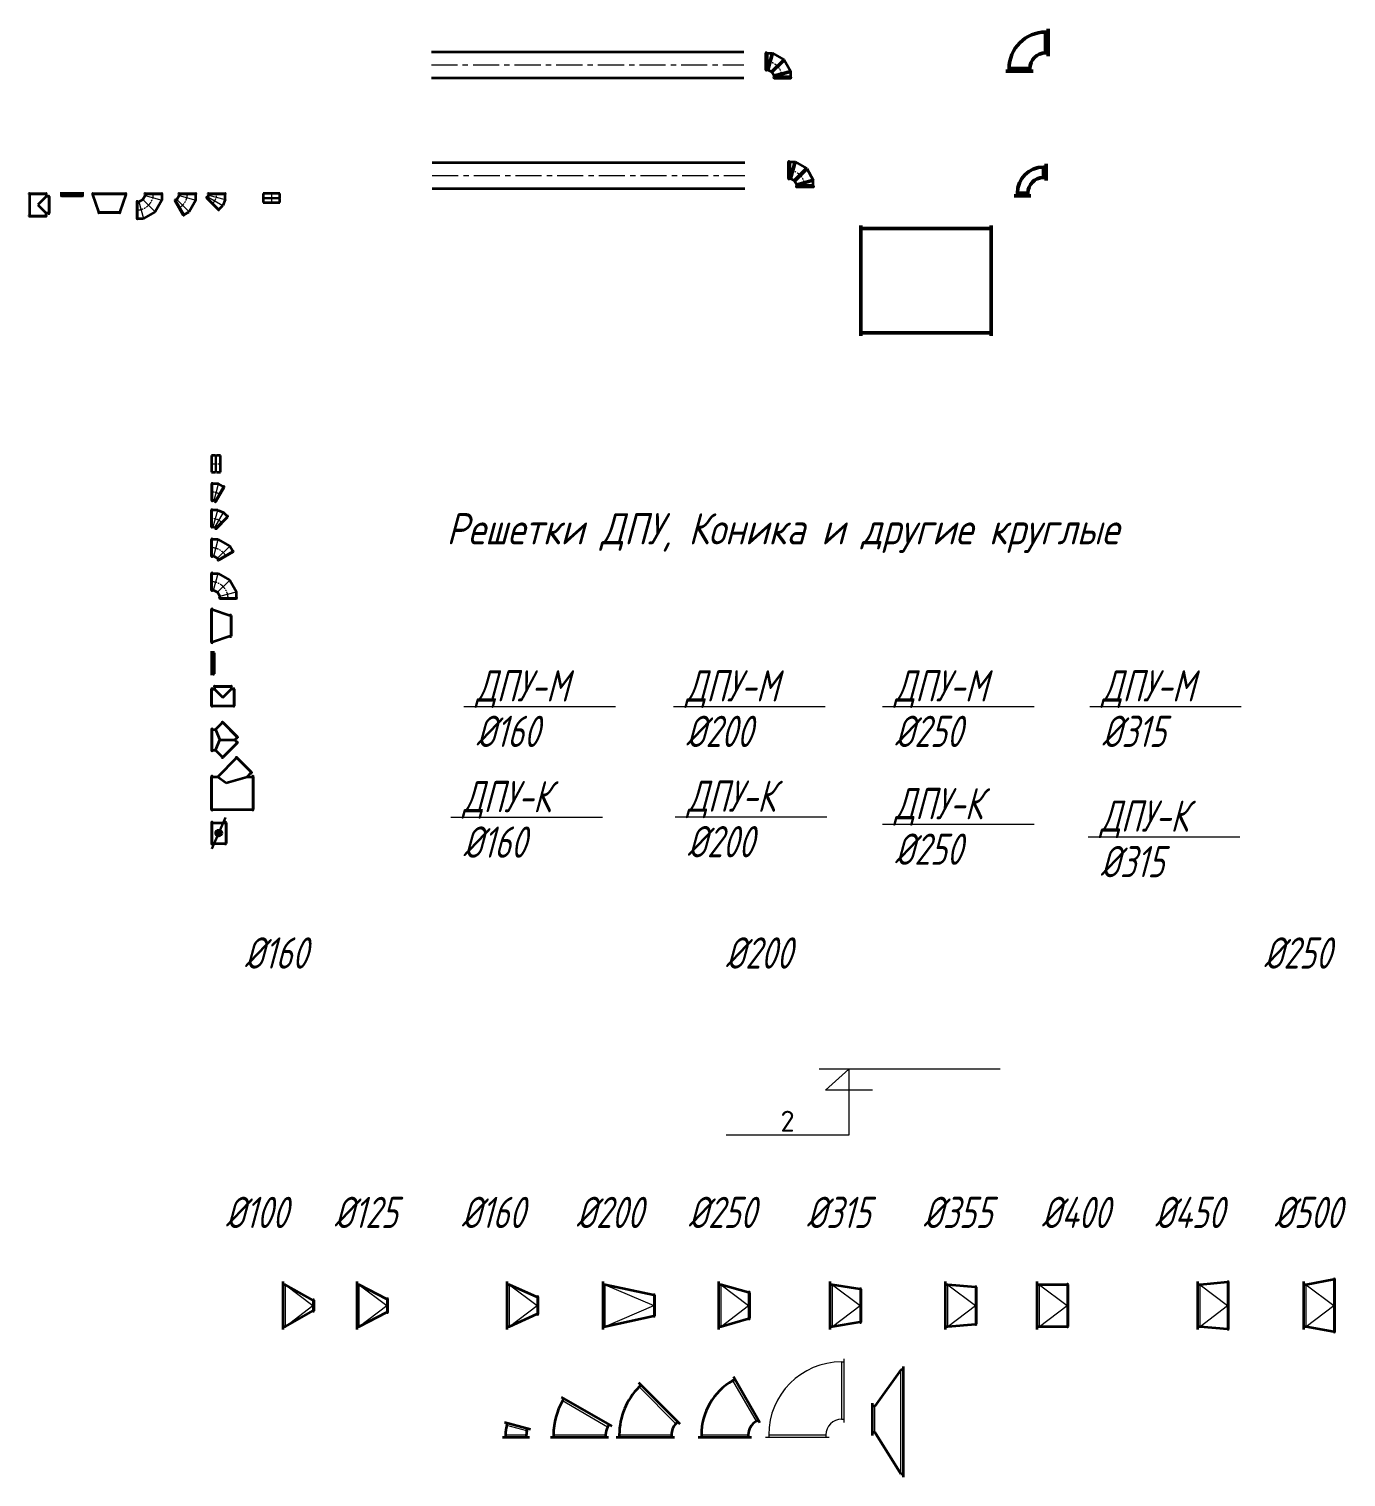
# Model space of a CAD drawing. Header units: metres. Extents: x -2077 to 53851, y -33309 to 16054.
# Drawn here: x 26157 to 38805, y -20484 to -6585 of the extents above; entities that cross this region are included whole.
import ezdxf
from ezdxf.enums import TextEntityAlignment as Align

# ---------------------------------------------------------------- set-up
doc = ezdxf.new("R2010")
doc.units = ezdxf.units.M
doc.linetypes.add('CENTER', pattern=[2, 1.25, -0.25, 0.25, -0.25])
for name, color, linetype, lineweight in [('Fasonina KRUGLIE', 152, 'Continuous', 9), ('OV', 7, 'Continuous', 9), ('Вытяжка', 152, 'Continuous', 50), ('Приток', 1, 'Continuous', 50), ('Текст', 7, 'Continuous', 5)]:
    doc.layers.add(name, color=color, linetype=linetype, lineweight=lineweight)
doc.layers.add('Fasonina_PRIAMOYG', color=7, linetype='Continuous', lineweight=9, true_color=0x003800)
doc.styles.add('CIBT', font='romand.shx', dxfattribs={"width": 0.8, "oblique": 15})
doc.styles.add('IP', font='isocpeur.ttf')

# ---------------------------------------------------------------- blocks, each defined once
blk = doc.blocks.new('*U318')
at = {"layer": 'Fasonina_PRIAMOYG', "lineweight": 35}
for p, q in [((0, 230), (0, -230)), ((25, 200), (0, 200)), ((290, 50), (25, 200)), ((300, -50), (300, 50)), ((25, -200), (290, -50)), ((0, -200), (25, -200))]:
    blk.add_line(p, q, dxfattribs=at)
at = {"layer": 'Fasonina_PRIAMOYG', "lineweight": 5}
for p, q in [((25, -200), (25, 200)), ((290, -50), (290, 50))]:
    blk.add_line(p, q, dxfattribs=at)
at = {"layer": 'Fasonina_PRIAMOYG'}
for p in [(25, 200), (25, -200)]:
    blk.add_line(p, (290, 0), dxfattribs=at)
at = {"layer": 'Fasonina_PRIAMOYG', "lineweight": 35}
for centre, start, end in [((295, 50), 360, 180), ((295, -50), 180, 360)]:
    blk.add_arc(centre, 5, start, end, dxfattribs=at)
blk = doc.blocks.new('ППК-125')
at = {"layer": 'Fasonina_PRIAMOYG', "lineweight": 35}
for p, q in [((0, 230), (0, -230)), ((25, 200), (0, 200)), ((290, 62), (25, 200)), ((300, -63), (300, 62)), ((25, -200), (290, -63)), ((0, -200), (25, -200))]:
    blk.add_line(p, q, dxfattribs=at)
at = {"layer": 'Fasonina_PRIAMOYG', "lineweight": 5}
for p, q in [((25, -200), (25, 200)), ((290, -63), (290, 62))]:
    blk.add_line(p, q, dxfattribs=at)
at = {"layer": 'Fasonina_PRIAMOYG'}
for p in [(25, 200), (25, -200)]:
    blk.add_line(p, (290, 0), dxfattribs=at)
at = {"layer": 'Fasonina_PRIAMOYG', "lineweight": 35}
for centre, start, end in [((295, 62), 360, 180), ((295, -63), 180, 360)]:
    blk.add_arc(centre, 5, start, end, dxfattribs=at)
blk = doc.blocks.new('ППК-160')
at = {"layer": 'Fasonina_PRIAMOYG', "lineweight": 35}
for p, q in [((0, 230), (0, -230)), ((25, 200), (0, 200)), ((290, 80), (25, 200)), ((300, -80), (300, 80)), ((25, -200), (290, -80)), ((0, -200), (25, -200))]:
    blk.add_line(p, q, dxfattribs=at)
at = {"layer": 'Fasonina_PRIAMOYG', "lineweight": 5}
for p, q in [((25, -200), (25, 200)), ((290, -80), (290, 80))]:
    blk.add_line(p, q, dxfattribs=at)
at = {"layer": 'Fasonina_PRIAMOYG'}
for p in [(25, 200), (25, -200)]:
    blk.add_line(p, (290, 0), dxfattribs=at)
at = {"layer": 'Fasonina_PRIAMOYG', "lineweight": 35}
for centre, start, end in [((295, 80), 360, 180), ((295, -80), 180, 360)]:
    blk.add_arc(centre, 5, start, end, dxfattribs=at)
blk = doc.blocks.new('*U449')
at = {"layer": 'Fasonina_PRIAMOYG', "lineweight": 35}
for p, q in [((0, 230), (0, -230)), ((25, 200), (0, 200)), ((490, 100), (25, 200)), ((500, -100), (500, 100)), ((25, -200), (490, -100)), ((0, -200), (25, -200))]:
    blk.add_line(p, q, dxfattribs=at)
at = {"layer": 'Fasonina_PRIAMOYG', "lineweight": 5}
for p, q in [((25, -200), (25, 200)), ((490, -100), (490, 100))]:
    blk.add_line(p, q, dxfattribs=at)
at = {"layer": 'Fasonina_PRIAMOYG'}
for p in [(25, 200), (25, -200)]:
    blk.add_line(p, (490, 0), dxfattribs=at)
at = {"layer": 'Fasonina_PRIAMOYG', "lineweight": 35}
for centre, start, end in [((495, 100), 360, 180), ((495, -100), 180, 360)]:
    blk.add_arc(centre, 5, start, end, dxfattribs=at)
blk = doc.blocks.new('ППК-250')
at = {"layer": 'Fasonina_PRIAMOYG', "lineweight": 35}
for p, q in [((0, 230), (0, -230)), ((25, 200), (0, 200)), ((290, 125), (25, 200)), ((300, -125), (300, 125)), ((25, -200), (290, -125)), ((0, -200), (25, -200))]:
    blk.add_line(p, q, dxfattribs=at)
at = {"layer": 'Fasonina_PRIAMOYG', "lineweight": 5}
for p, q in [((25, -200), (25, 200)), ((290, -125), (290, 125))]:
    blk.add_line(p, q, dxfattribs=at)
at = {"layer": 'Fasonina_PRIAMOYG'}
for p in [(25, 200), (25, -200)]:
    blk.add_line(p, (290, 0), dxfattribs=at)
at = {"layer": 'Fasonina_PRIAMOYG', "lineweight": 35}
for centre, start, end in [((295, 125), 360, 180), ((295, -125), 180, 360)]:
    blk.add_arc(centre, 5, start, end, dxfattribs=at)
blk = doc.blocks.new('ППК-315')
at = {"layer": 'Fasonina_PRIAMOYG', "lineweight": 35}
for p, q in [((0, 230), (0, -230)), ((25, 200), (0, 200)), ((290, 157), (25, 200)), ((300, -158), (300, 157)), ((0, -200), (25, -200)), ((25, -200), (290, -158))]:
    blk.add_line(p, q, dxfattribs=at)
at = {"layer": 'Fasonina_PRIAMOYG', "lineweight": 5}
for p, q in [((25, -200), (25, 200)), ((290, -158), (290, 157))]:
    blk.add_line(p, q, dxfattribs=at)
at = {"layer": 'Fasonina_PRIAMOYG'}
for p in [(25, 200), (25, -200)]:
    blk.add_line(p, (290, 0), dxfattribs=at)
at = {"layer": 'Fasonina_PRIAMOYG', "lineweight": 35}
for centre, start, end in [((295, 157), 360, 180), ((295, -158), 180, 360)]:
    blk.add_arc(centre, 5, start, end, dxfattribs=at)
blk = doc.blocks.new('ППК-355')
at = {"layer": 'Fasonina_PRIAMOYG', "lineweight": 35}
for p, q in [((0, 230), (0, -230)), ((25, 200), (0, 200)), ((290, 177), (25, 200)), ((300, -178), (300, 177)), ((0, -200), (25, -200)), ((25, -200), (290, -178))]:
    blk.add_line(p, q, dxfattribs=at)
at = {"layer": 'Fasonina_PRIAMOYG', "lineweight": 5}
for p, q in [((25, -200), (25, 200)), ((290, -178), (290, 177))]:
    blk.add_line(p, q, dxfattribs=at)
at = {"layer": 'Fasonina_PRIAMOYG'}
for p in [(25, 200), (25, -200)]:
    blk.add_line(p, (290, 0), dxfattribs=at)
at = {"layer": 'Fasonina_PRIAMOYG', "lineweight": 35}
for centre, start, end in [((295, 177), 360, 180), ((295, -178), 180, 360)]:
    blk.add_arc(centre, 5, start, end, dxfattribs=at)
blk = doc.blocks.new('*U162')
at = {"layer": 'Fasonina_PRIAMOYG', "lineweight": 35}
for p, q in [((0, 230), (0, -230)), ((25, 200), (0, 200)), ((290, 200), (25, 200)), ((300, -200), (300, 200)), ((0, -200), (25, -200)), ((25, -200), (290, -200))]:
    blk.add_line(p, q, dxfattribs=at)
at = {"layer": 'Fasonina_PRIAMOYG', "lineweight": 5}
for p, q in [((25, -200), (25, 200)), ((290, -200), (290, 200))]:
    blk.add_line(p, q, dxfattribs=at)
at = {"layer": 'Fasonina_PRIAMOYG'}
for p in [(25, 200), (25, -200)]:
    blk.add_line(p, (290, 0), dxfattribs=at)
at = {"layer": 'Fasonina_PRIAMOYG', "lineweight": 35}
for centre, start, end in [((295, 200), 360, 180), ((295, -200), 180, 360)]:
    blk.add_arc(centre, 5, start, end, dxfattribs=at)
blk = doc.blocks.new('ППК-450')
at = {"layer": 'Fasonina_PRIAMOYG', "lineweight": 35}
for p, q in [((0, 230), (0, -230)), ((25, 200), (0, 200)), ((290, 225), (25, 200)), ((300, -225), (300, 225)), ((0, -200), (25, -200)), ((25, -200), (290, -225))]:
    blk.add_line(p, q, dxfattribs=at)
at = {"layer": 'Fasonina_PRIAMOYG', "lineweight": 5}
for p, q in [((25, -200), (25, 200)), ((290, -225), (290, 225))]:
    blk.add_line(p, q, dxfattribs=at)
at = {"layer": 'Fasonina_PRIAMOYG'}
for p in [(25, 200), (25, -200)]:
    blk.add_line(p, (290, 0), dxfattribs=at)
at = {"layer": 'Fasonina_PRIAMOYG', "lineweight": 35}
for centre, start, end in [((295, 225), 360, 180), ((295, -225), 180, 360)]:
    blk.add_arc(centre, 5, start, end, dxfattribs=at)
blk = doc.blocks.new('ППК-500')
at = {"layer": 'Fasonina_PRIAMOYG', "lineweight": 35}
for p, q in [((0, 230), (0, -230)), ((25, 200), (0, 200)), ((290, 250), (25, 200)), ((300, -250), (300, 250)), ((0, -200), (25, -200)), ((25, -200), (290, -250))]:
    blk.add_line(p, q, dxfattribs=at)
at = {"layer": 'Fasonina_PRIAMOYG', "lineweight": 5}
for p, q in [((25, -200), (25, 200)), ((290, -250), (290, 250))]:
    blk.add_line(p, q, dxfattribs=at)
at = {"layer": 'Fasonina_PRIAMOYG'}
for p in [(25, 200), (25, -200)]:
    blk.add_line(p, (290, 0), dxfattribs=at)
at = {"layer": 'Fasonina_PRIAMOYG', "lineweight": 35}
for centre, start, end in [((295, 250), 360, 180), ((295, -250), 180, 360)]:
    blk.add_arc(centre, 5, start, end, dxfattribs=at)
blk = doc.blocks.new('*U167')
at = {"layer": 'Fasonina KRUGLIE', "lineweight": 35}
for p, q in [((38, 80), (0, 80)), ((0, 80), (0, -80)), ((86, 80), (48, 80)), ((86, -80), (86, 80)), ((0, -80), (38, -80)), ((48, -80), (86, -80))]:
    blk.add_line(p, q, dxfattribs=at)
at = {"layer": 'Fasonina KRUGLIE', "lineweight": 9}
for p, q in [((38, -80), (38, 80)), ((48, -80), (48, 80))]:
    blk.add_line(p, q, dxfattribs=at)
at = {"layer": 'Fasonina KRUGLIE', "color": 7, "linetype": 'CENTER', "ltscale": 30}
blk.add_line((0, 0), (86, 0), dxfattribs=at)
at = {"layer": 'Fasonina KRUGLIE', "lineweight": 35}
for centre, start, end in [((43, 80), 180, 360), ((43, -80), 1.4492, 178.5508)]:
    blk.add_arc(centre, 5, start, end, dxfattribs=at)
blk = doc.blocks.new('*U600')
at = {"lineweight": 35}
for p, q in [((-160, -80), (-160, 80)), ((-150, 80), (-96, 80)), ((-96, 80), (16, 16)), ((16, 16), (80, -96)), ((-150, -80), (-139, -80)), ((-139, -80), (-101, -101)), ((-101, -101), (-80, -139)), ((-80, -150), (-80, -139)), ((80, -150), (80, -96)), ((-80, -160), (80, -160))]:
    blk.add_line(p, q, dxfattribs=at)
for p, q in [((-150, -80), (-150, 80)), ((-139, -80), (-96, 80)), ((-101, -101), (16, 16)), ((-80, -139), (80, -96)), ((-80, -150), (80, -150))]:
    blk.add_line(p, q)
for centre, start, end in [((-155, 80), 360, 180), ((-155, -80), 180, 360), ((-80, -155), 90, 270), ((80, -155), 270, 90)]:
    blk.add_arc(centre, 5, start, end, dxfattribs=at)
at = {"linetype": 'CENTER', "lineweight": 9, "ltscale": 50}
blk.add_arc((-160, -160), 160, 0, 90, dxfattribs=at)
blk = doc.blocks.new('*U169')
at = {"layer": 'Fasonina KRUGLIE', "lineweight": 35}
for p, q in [((-43, -80), (-43, 80)), ((21, 80), (-33, 80)), ((-3, -91), (77, 48)), ((68, 53), (21, 80)), ((-21, -80), (-33, -80)), ((-12, -86), (-21, -80))]:
    blk.add_line(p, q, dxfattribs=at)
at = {"layer": 'Fasonina KRUGLIE', "lineweight": 9}
for p, q in [((-33, -80), (-33, 80)), ((-21, -80), (21, 80)), ((-12, -86), (68, 53))]:
    blk.add_line(p, q, dxfattribs=at)
at = {"layer": 'Fasonina KRUGLIE', "lineweight": 35}
for centre, start, end in [((-38, 80), 0, 180), ((73, 50), 330, 150), ((-38, -80), 180, 0), ((-7, -88), 150, 330)]:
    blk.add_arc(centre, 5, start, end, dxfattribs=at)
at = {"layer": 'Fasonina KRUGLIE', "color": 7, "linetype": 'CENTER', "lineweight": 9, "ltscale": 30}
blk.add_arc((-43, -160), 160, 60, 90, dxfattribs=at)
blk = doc.blocks.new('*U171')
at = {"layer": 'Fasonina KRUGLIE', "lineweight": 35}
for p, q in [((-60, -80), (-60, 80)), ((0, 80), (-50, 80)), ((-16, -98), (98, 16)), ((0, 80), (55, 58)), ((91, 23), (55, 58)), ((-43, -80), (-50, -80)), ((-43, -80), (-27, -86)), ((-23, -91), (-27, -86))]:
    blk.add_line(p, q, dxfattribs=at)
at = {"layer": 'Fasonina KRUGLIE', "lineweight": 9}
for p, q in [((-50, -80), (-50, 80)), ((-43, -80), (0, 80)), ((-27, -86), (55, 58)), ((-23, -91), (91, 23))]:
    blk.add_line(p, q, dxfattribs=at)
at = {"layer": 'Fasonina KRUGLIE', "lineweight": 35}
for centre, start, end in [((-55, 80), 360, 180), ((94, 19), 315, 135), ((-55, -80), 180, 360), ((-19, -94), 135, 315)]:
    blk.add_arc(centre, 5, start, end, dxfattribs=at)
at = {"layer": 'Fasonina KRUGLIE', "color": 7, "linetype": 'CENTER', "lineweight": 9, "ltscale": 50}
blk.add_arc((-57, -138), 138, 44.6261, 91.0648, dxfattribs=at)
blk = doc.blocks.new('*U173')
at = {"layer": 'Fasonina KRUGLIE', "lineweight": 35}
for p, q in [((-92, -80), (-92, 80)), ((-28, 80), (-82, 80)), ((-28, 80), (83, 16)), ((110, -31), (83, 16)), ((-71, -80), (-82, -80)), ((-71, -80), (-34, -101)), ((-28, -111), (-34, -101)), ((-23, -120), (115, -40))]:
    blk.add_line(p, q, dxfattribs=at)
at = {"layer": 'Fasonina KRUGLIE', "lineweight": 9}
for p, q in [((-82, -80), (-82, 80)), ((-71, -80), (-28, 80)), ((-34, -101), (83, 16)), ((-28, -111), (110, -31))]:
    blk.add_line(p, q, dxfattribs=at)
at = {"layer": 'Fasonina KRUGLIE', "lineweight": 35}
for centre, start, end in [((-87, 80), 0, 180), ((-87, -80), 180, 0), ((-26, -116), 120, 300), ((113, -36), 300, 120)]:
    blk.add_arc(centre, 5, start, end, dxfattribs=at)
at = {"layer": 'Fasonina KRUGLIE', "color": 7, "linetype": 'CENTER', "lineweight": 9, "ltscale": 50}
blk.add_arc((-92, -160), 160, 30, 90, dxfattribs=at)
blk = doc.blocks.new('*U175')
at = {"layer": 'Fasonina KRUGLIE', "lineweight": 35}
for p, q in [((0, -158), (0, 157)), ((10, 157), (178, 100)), ((188, 100), (188, -100)), ((178, -100), (10, -158))]:
    blk.add_line(p, q, dxfattribs=at)
at = {"layer": 'Fasonina KRUGLIE', "lineweight": 9}
for p, q in [((10, -158), (10, 157)), ((178, 100), (178, -100))]:
    blk.add_line(p, q, dxfattribs=at)
at = {"layer": 'Fasonina KRUGLIE', "lineweight": 35}
for centre, start, end in [((5, 157), 360, 180), ((183, 100), 360, 180), ((183, -100), 180, 360), ((5, -158), 180, 360)]:
    blk.add_arc(centre, 5, start, end, dxfattribs=at)
blk = doc.blocks.new('КПВТ-200')
at = {"layer": 'Fasonina KRUGLIE', "lineweight": 35}
for p, q in [((0, 115), (0, -115)), ((0, 100), (15, 100)), ((25, 100), (25, -100)), ((15, -100), (0, -100))]:
    blk.add_line(p, q, dxfattribs=at)
at = {"layer": 'Fasonina KRUGLIE', "lineweight": 9}
blk.add_line((15, 100), (15, -100), dxfattribs=at)
blk.add_line((15, 100), (15, -100), dxfattribs=at)
at = {"layer": 'Fasonina KRUGLIE', "lineweight": 35}
for centre, start, end in [((20, 100), 360, 180), ((20, -100), 180, 360)]:
    blk.add_arc(centre, 5, start, end, dxfattribs=at)
blk = doc.blocks.new('*U184')
at = {"layer": 'OV', "color": 7, "linetype": 'Continuous', "lineweight": 9}
blk.add_blockref('КПВТ-200', (0, 0), dxfattribs=at)
blk = doc.blocks.new('КТР1_160_160')
at = {"layer": 'Fasonina KRUGLIE', "lineweight": 35}
for p, q in [((0, -80), (0, 80)), ((10, 80), (30, 80)), ((30, 110), (190, 110)), ((30, 100), (30, 80)), ((30, 80), (110, 0)), ((110, 0), (190, 80)), ((190, 100), (190, 80)), ((210, 80), (190, 80)), ((220, -80), (220, 80)), ((10, -80), (210, -80))]:
    blk.add_line(p, q, dxfattribs=at)
at = {"layer": 'Fasonina KRUGLIE', "lineweight": 9}
for p, q in [((10, -80), (10, 80)), ((30, 100), (190, 100)), ((210, -80), (210, 80))]:
    blk.add_line(p, q, dxfattribs=at)
at = {"layer": 'Fasonina KRUGLIE', "lineweight": 35}
for centre, start, end in [((5, 80), 0, 180), ((30, 105), 90, 270), ((190, 105), 270, 90), ((215, 80), 360, 180), ((5, -80), 180, 360), ((215, -80), 180, 0)]:
    blk.add_arc(centre, 5, start, end, dxfattribs=at)
blk = doc.blocks.new('*U240')
at = {"layer": 'Fasonina KRUGLIE', "linetype": 'Continuous', "lineweight": 9}
blk.add_blockref('КТР1_160_160', (0, 0), dxfattribs=at)
blk = doc.blocks.new('KTP_htany_200')
at = {"layer": 'Fasonina KRUGLIE', "lineweight": 35}
for p, q in [((103, 163), (40, 100)), ((251, 28), (110, 170)), ((0, 100), (0, -100)), ((10, 100), (40, 100)), ((40, 100), (81, 0)), ((40, -100), (81, 0)), ((81, 0), (223, 0)), ((81, 0), (223, 0)), ((244, 21), (223, 0)), ((244, -21), (223, 0)), ((10, -100), (40, -100)), ((103, -163), (40, -100)), ((251, -28), (110, -170))]:
    blk.add_line(p, q, dxfattribs=at)
at = {"layer": 'Fasonina KRUGLIE', "lineweight": 9}
for p, q in [((244, 21), (103, 163)), ((10, 100), (10, -100)), ((244, -21), (103, -163))]:
    blk.add_line(p, q, dxfattribs=at)
at = {"layer": 'Fasonina KRUGLIE', "lineweight": 35}
for centre, start, end in [((106, 166), 45, 225), ((5, 100), 360, 180), ((248, 25), 225, 45), ((5, -100), 180, 360), ((248, -25), 315, 135), ((106, -166), 135, 315)]:
    blk.add_arc(centre, 5, start, end, dxfattribs=at)
blk = doc.blocks.new('*U252')
at = {"layer": 'Fasonina KRUGLIE', "linetype": 'Continuous', "lineweight": 9, "rotation": 6.403296240221965e-09}
blk.add_blockref('KTP_htany_200', (0, 0), dxfattribs=at)
blk = doc.blocks.new('КТР2_45_315_200')
at = {"layer": 'Fasonina KRUGLIE', "lineweight": 35}
for p, q in [((237, 334), (60, 157)), ((385, 200), (244, 341)), ((0, -158), (0, 157)), ((10, 157), (60, 157)), ((60, 157), (141, 98)), ((141, 98), (343, 157)), ((378, 193), (343, 157)), ((343, 157), (393, 157)), ((403, -158), (403, 157)), ((10, -158), (393, -158))]:
    blk.add_line(p, q, dxfattribs=at)
at = {"layer": 'Fasonina KRUGLIE', "lineweight": 9}
for p, q in [((378, 193), (237, 334)), ((10, -158), (10, 157)), ((393, -158), (393, 157))]:
    blk.add_line(p, q, dxfattribs=at)
at = {"layer": 'Fasonina KRUGLIE', "lineweight": 35}
for centre, start, end in [((240, 338), 45, 225), ((5, 157), 360, 180), ((382, 196), 225, 45), ((398, 157), 0, 180), ((5, -158), 180, 360), ((398, -158), 180, 0)]:
    blk.add_arc(centre, 5, start, end, dxfattribs=at)
blk = doc.blocks.new('*U316')
at = {"layer": 'Fasonina KRUGLIE', "linetype": 'Continuous', "lineweight": 9}
blk.add_blockref('КТР2_45_315_200', (0, 0), dxfattribs=at)
blk = doc.blocks.new('ИКДМ-200')
at = {"layer": 'Fasonina KRUGLIE', "lineweight": 35}
h = blk.add_hatch(color=7, dxfattribs=at)
h.paths.add_polyline_path([(99, 0, 0.298326), (82, 27), (58, -27, 0.540445)])
h.paths.add_polyline_path([(82, 27, 0.540445), (41, 0, 0.298326), (58, -27)])
at = {"layer": 'Fasonina KRUGLIE', "color": 7, "lineweight": 30}
blk.add_line((5, -150), (135, 150), dxfattribs=at)
at = {"layer": 'Fasonina KRUGLIE', "lineweight": 35}
for p, q in [((0, 100), (0, -100)), ((10, 100), (130, 100)), ((140, 100), (140, -100)), ((10, -100), (130, -100))]:
    blk.add_line(p, q, dxfattribs=at)
at = {"layer": 'Fasonina KRUGLIE', "lineweight": 9}
for p, q in [((10, 100), (10, -100)), ((130, 100), (130, -100))]:
    blk.add_line(p, q, dxfattribs=at)
at = {"layer": 'Fasonina KRUGLIE', "color": 7, "lineweight": 35}
blk.add_circle((70, 0), 29.2, dxfattribs=at)
at = {"layer": 'Fasonina KRUGLIE', "lineweight": 35}
for centre, start, end in [((5, 100), 360, 180), ((135, 100), 360, 180), ((5, -100), 180, 360), ((135, -100), 180, 360)]:
    blk.add_arc(centre, 5, start, end, dxfattribs=at)
blk = doc.blocks.new('*U317')
at = {"layer": 'Fasonina KRUGLIE', "linetype": 'Continuous', "lineweight": 9}
blk.add_blockref('ИКДМ-200', (0, 0), dxfattribs=at)
blk = doc.blocks.new('ПО1-15-200')
at = {"layer": 'Fasonina_PRIAMOYG', "lineweight": 35}
for p, q in [((-111, 147), (140, 79)), ((130, 0), (-130, 0)), ((-100, 25), (-100, 0)), ((-88, 115), (-82, 139)), ((100, 25), (100, 0)), ((105, 63), (111, 87))]:
    blk.add_line(p, q, dxfattribs=at)
at = {"layer": 'Fasonina_PRIAMOYG'}
for p, q in [((-100, 25), (100, 25)), ((105, 63), (-88, 115))]:
    blk.add_line(p, q, dxfattribs=at)
at = {"layer": 'Fasonina_PRIAMOYG', "lineweight": 35}
for radius, start in [(350, 165.142), (150, 165.3314)]:
    blk.add_arc((250, 25), radius, start, 180, dxfattribs=at)
blk = doc.blocks.new('*U361')
at = {"layer": 'Fasonina_PRIAMOYG', "color": 7, "linetype": 'Continuous', "lineweight": 9}
blk.add_blockref('ПО1-15-200', (0, 0), dxfattribs=at)
blk = doc.blocks.new('ПО1-60-450')
at = {"layer": 'Fasonina_PRIAMOYG', "lineweight": 35}
for p, q in [((75, 545), (97, 557)), ((337, 141), (82, 583)), ((300, 155), (322, 167)), ((255, 0), (-255, 0)), ((-225, 25), (-225, 0)), ((225, 25), (225, 0))]:
    blk.add_line(p, q, dxfattribs=at)
at = {"layer": 'Fasonina_PRIAMOYG'}
for p, q in [((75, 545), (300, 155)), ((-225, 25), (225, 25))]:
    blk.add_line(p, q, dxfattribs=at)
at = {"layer": 'Fasonina_PRIAMOYG', "lineweight": 35}
for radius in [600, 150]:
    blk.add_arc((375, 25), radius, 120, 180, dxfattribs=at)
blk = doc.blocks.new('*U360')
at = {"layer": 'Fasonina_PRIAMOYG', "color": 7, "linetype": 'Continuous', "lineweight": 9}
blk.add_blockref('ПО1-60-450', (0, 0), dxfattribs=at)
blk = doc.blocks.new('*U568')
at = {"lineweight": 35}
for p, q in [((0, 125), (3000, 125)), ((0, -125), (3000, -125))]:
    blk.add_line(p, q, dxfattribs=at)
at = {"layer": 'OV', "linetype": 'CENTER', "ltscale": 200}
blk.add_line((0, 0), (3000, 0), dxfattribs=at)
blk = doc.blocks.new('*U419')
for p, q in [((425, 725), (425, 175)), ((425, 725), (450, 725)), ((450, 145), (450, 755)), ((425, 175), (450, 175)), ((-275, 25), (275, 25)), ((-275, 25), (-275, 0)), ((275, 25), (275, 0)), ((305, 0), (-305, 0))]:
    blk.add_line(p, q)
for radius in [700, 150]:
    blk.add_arc((425, 25), radius, 90, 180)
blk = doc.blocks.new('ПО1-45-500')
at = {"layer": 'Fasonina_PRIAMOYG', "lineweight": 35}
for p, q in [((333, 128), (-63, 524)), ((-60, 485), (-42, 502)), ((294, 131), (312, 149)), ((280, 0), (-280, 0)), ((-250, 25), (-250, 0)), ((250, 25), (250, 0))]:
    blk.add_line(p, q, dxfattribs=at)
at = {"layer": 'Fasonina_PRIAMOYG'}
for p, q in [((-60, 485), (294, 131)), ((-250, 25), (250, 25))]:
    blk.add_line(p, q, dxfattribs=at)
at = {"layer": 'Fasonina_PRIAMOYG', "lineweight": 35}
for radius in [650, 150]:
    blk.add_arc((400, 25), radius, 135, 180, dxfattribs=at)
blk = doc.blocks.new('*U386')
at = {"layer": 'Fasonina_PRIAMOYG'}
blk.add_blockref('ПО1-45-500', (0, 0), dxfattribs=at)
blk = doc.blocks.new('*U385')
at = {"layer": 'Fasonina_PRIAMOYG', "lineweight": 35}
for p, q in [((300, -780), (300, 280)), ((275, 250), (25, -100)), ((300, 250), (275, 250)), ((0, -70), (0, -380)), ((25, -100), (0, -100)), ((0, -350), (25, -350)), ((25, -350), (275, -750)), ((275, -750), (300, -750))]:
    blk.add_line(p, q, dxfattribs=at)
at = {"layer": 'Fasonina_PRIAMOYG', "lineweight": 5}
for p, q in [((275, -750), (275, 250)), ((25, -350), (25, -100))]:
    blk.add_line(p, q, dxfattribs=at)
blk = doc.blocks.new('ПО1-30-500')
at = {"layer": 'Fasonina_PRIAMOYG', "lineweight": 35}
for p, q in [((-176, 387), (309, 107)), ((-163, 350), (-150, 372)), ((280, 0), (-280, 0)), ((-250, 25), (-250, 0)), ((250, 25), (250, 0)), ((270, 100), (283, 122))]:
    blk.add_line(p, q, dxfattribs=at)
at = {"layer": 'Fasonina_PRIAMOYG'}
for p, q in [((270, 100), (-163, 350)), ((-250, 25), (250, 25))]:
    blk.add_line(p, q, dxfattribs=at)
at = {"layer": 'Fasonina_PRIAMOYG', "lineweight": 35}
for radius in [650, 150]:
    blk.add_arc((400, 25), radius, 150, 180, dxfattribs=at)
blk = doc.blocks.new('*U407')
at = {"layer": 'Fasonina_PRIAMOYG'}
blk.add_blockref('ПО1-30-500', (0, 0), dxfattribs=at)
blk = doc.blocks.new('*U410')
at = {"color": 0, "linetype": 'ByBlock', "lineweight": 18}
for points in [[(2493, 1066), (2043, 1066), (2268, 1266), (2268, 633), (1088, 633)], [(3719, 1266), (1981, 1266)]]:
    blk.add_lwpolyline(points, dxfattribs=at)
at = {"color": 0, "linetype": 'ByBlock', "lineweight": 5, "style": 'IP'}
blk.add_attdef('LEVEL', text='', height=200, dxfattribs=at).set_placement((1678, 768), align=Align.MIDDLE_CENTER)
blk = doc.blocks.new('*U420')
for p, q in [((250, 375), (250, 175)), ((250, 375), (275, 375)), ((275, 145), (275, 405)), ((250, 175), (275, 175)), ((-100, 25), (100, 25)), ((-100, 25), (-100, 0)), ((100, 25), (100, 0)), ((130, 0), (-130, 0))]:
    blk.add_line(p, q)
for radius in [350, 150]:
    blk.add_arc((250, 25), radius, 90, 180)
blk = doc.blocks.new('*U464')
for p, q in [((225, 145), (225, 305)), ((200, 275), (200, 175)), ((200, 275), (225, 275)), ((200, 175), (225, 175)), ((-50, 25), (50, 25)), ((-50, 25), (-50, 0)), ((50, 25), (50, 0)), ((80, 0), (-80, 0))]:
    blk.add_line(p, q)
for radius in [250, 150]:
    blk.add_arc((200, 25), radius, 90, 180)
blk = doc.blocks.new('*U421')
at = {"linetype": 'Continuous', "ltscale": 100}
for p, q in [((0, 1000), (0, 1030)), ((0, 1000), (1250, 1000)), ((0, 0), (0, 1000)), ((1250, 1030), (1250, 1000)), ((1250, 1000), (1250, 0)), ((1250, 0), (0, 0)), ((0, -30), (0, 0)), ((1250, 0), (1250, -30))]:
    blk.add_line(p, q, dxfattribs=at)

msp = doc.modelspace()

# ---------------------------------------------------------------- linework, layer by layer
at = {"layer": 'Текст'}
for p, q in [((30333.3736, -13088.5561), (31789.1232, -13088.5561)), ((32347.8226, -13088.5561), (33803.5721, -13088.5561)), ((34353.0415, -13088.5561), (35808.7911, -13088.5561)), ((36343.0854, -13088.5561), (37798.835, -13088.5561)), ((30208.3079, -14151.3281), (31664.0575, -14151.3281)), ((32361.7607, -14147.122), (33817.5103, -14147.122)), ((34353.0415, -14218.928), (35808.7911, -14218.928)), ((36327.4512, -14338.418), (37783.2008, -14338.418))]:
    msp.add_line(p, q, dxfattribs=at)

# ---------------------------------------------------------------- block references
msp.add_blockref('*U410', (31763.6821, -17836.3509)).add_auto_attribs({'LEVEL': '2'})
at = {"layer": 'Fasonina KRUGLIE', "linetype": 'Continuous', "lineweight": 9, "rotation": 270}
for name, p in [('*U240', (26242.0974, -8163.6731)), ('*U175', (26929.6363, -8163.6731)), ('*U600', (27352.2322, -8323.6731)), ('*U173', (27679.1654, -8256.0491)), ('*U171', (27960.106, -8223.4085))]:
    msp.add_blockref(name, p, dxfattribs=at)
at = {"layer": 'Fasonina KRUGLIE', "color": 7, "linetype": 'Continuous', "lineweight": 9, "rotation": 270}
msp.add_blockref('*U184', (26570.4908, -8163.6731), dxfattribs=at)
at = {"layer": 'Fasonina KRUGLIE', "rotation": 270}
msp.add_blockref('*U167', (28485.6342, -8163.6731), dxfattribs=at)
at = {"layer": 'Fasonina KRUGLIE'}
msp.add_blockref('*U167', (27909.7679, -10758.051), dxfattribs=at)
at = {"layer": 'Fasonina KRUGLIE', "linetype": 'Continuous', "lineweight": 9}
for name, p in [('*U169', (27955.2504, -11030.6798)), ('*U171', (27969.5033, -11283.5793)), ('*U173', (28002.1439, -11564.5199)), ('*U600', (28069.7679, -11891.453)), ('*U175', (27909.7679, -12314.0489)), ('*U240', (27909.7679, -13001.5879)), ('*U252', (27909.7679, -13408.7313)), ('*U316', (27909.7679, -13918.7888)), ('*U317', (27909.7679, -14303.2209))]:
    msp.add_blockref(name, p, dxfattribs=at)
at = {"layer": 'Fasonina KRUGLIE', "color": 7, "linetype": 'Continuous', "lineweight": 9}
msp.add_blockref('*U184', (27909.7679, -12673.1944), dxfattribs=at)
at = {"layer": 'Fasonina_PRIAMOYG'}
for name, p in [('*U318', (28594.5377, -18837.461)), ('ППК-125', (29304.5434, -18837.461)), ('ППК-160', (30747.3485, -18837.4611)), ('*U449', (31666.601, -18837.4612)), ('ППК-250', (32778.0651, -18837.4614)), ('ППК-315', (33847.4394, -18837.4615)), ('ППК-355', (34955.6227, -18837.4615)), ('*U162', (35835.3829, -18837.4615)), ('ППК-450', (37377.3705, -18837.4615)), ('ППК-500', (38397.4096, -18837.4615)), ('*U419', (33535.4521, -20103.6208)), ('*U385', (34253.9587, -19703.6208)), ('*U386', (32076.0487, -20103.6208)), ('*U407', (31443.88, -20103.6208))]:
    msp.add_blockref(name, p, dxfattribs=at)
at = {"layer": 'Fasonina_PRIAMOYG', "color": 7, "linetype": 'Continuous', "lineweight": 9}
for name, p in [('*U360', (32839.5585, -20103.6208)), ('*U361', (30833.1137, -20103.6208))]:
    msp.add_blockref(name, p, dxfattribs=at)
at = {"layer": 'Вытяжка'}
msp.add_blockref('*U420', (35669.0539, -6990.4735), dxfattribs=at)
at = {"layer": 'Вытяжка', "color": 1, "lineweight": 9}
msp.add_blockref('*U568', (30021.1729, -6928.9261), dxfattribs=at)
at = {"layer": 'Вытяжка', "linetype": 'Continuous', "lineweight": 9}
msp.add_blockref('*U600', (33392.3415, -6897.033), dxfattribs=at)
at = {"layer": 'Приток', "color": 1, "lineweight": 9}
msp.add_blockref('*U568', (30030.2614, -7991.5931), dxfattribs=at)
at = {"layer": 'Приток', "linetype": 'Continuous', "lineweight": 9}
msp.add_blockref('*U600', (33609.2339, -7941.8795), dxfattribs=at)
at = {"layer": 'Приток'}
msp.add_blockref('*U464', (35698.442, -8185.7323), dxfattribs=at)
at = {"layer": 'Приток', "color": 5, "linetype": 'Continuous'}
msp.add_blockref('*U421', (34146.8187, -9500.7671), dxfattribs=at)

# ---------------------------------------------------------------- texts
at = {"layer": 'Текст', "style": 'CIBT', "oblique": 15}
for s, width, p in [('Решетки ДПУ, Коника и другие круглые', 0.8, (30166.7552, -11532.5866)), ('ДПУ-М', 0.7, (30450.2386, -13040.4583)), ('ДПУ-М', 0.7, (32464.6875, -13040.4583)), ('ДПУ-М', 0.7, (34469.9065, -13040.4583)), ('ДПУ-М', 0.7, (36459.9504, -13040.4583)), ('%%C160', 0.7, (30450.2386, -13477.0997)), ('%%C200', 0.7, (32464.6875, -13477.0997)), ('%%C250', 0.7, (34469.9065, -13477.0997)), ('%%C315', 0.7, (36459.9504, -13477.0997)), ('ДПУ-К', 0.7, (30325.1729, -14103.2303)), ('ДПУ-К', 0.7, (32478.6257, -14099.0243)), ('ДПУ-К', 0.7, (34469.9065, -14170.8302)), ('ДПУ-К', 0.7, (36444.3162, -14290.3202)), ('%%C160', 0.7, (30325.1729, -14539.8716)), ('%%C200', 0.7, (32478.6257, -14535.6656)), ('%%C250', 0.7, (34469.9065, -14607.4716)), ('%%C315', 0.7, (36444.3162, -14726.9616)), ('%%C160', 0.7, (28226.0407, -15604.2159)), ('%%C200', 0.7, (32845.0767, -15604.2159)), ('%%C250', 0.7, (38014.2468, -15604.2159)), ('%%C100', 0.7, (28043.8587, -18093.9862)), ('%%C125', 0.7, (29086.8692, -18093.9862)), ('%%C160', 0.7, (30309.3751, -18093.9862)), ('%%C200', 0.7, (31412.4503, -18093.9862)), ('%%C250', 0.7, (32488.2426, -18093.9862)), ('%%C315', 0.7, (33623.9285, -18093.9862)), ('%%C355', 0.7, (34744.277, -18093.9862)), ('%%C400', 0.7, (35879.5846, -18093.9862)), ('%%C450', 0.7, (36967.6877, -18093.9862)), ('%%C500', 0.7, (38114.5504, -18093.9862))]:
    msp.add_text(s, height=300, dxfattribs=dict(at, width=width)).set_placement(p)

doc.saveas('drawing.dxf')
